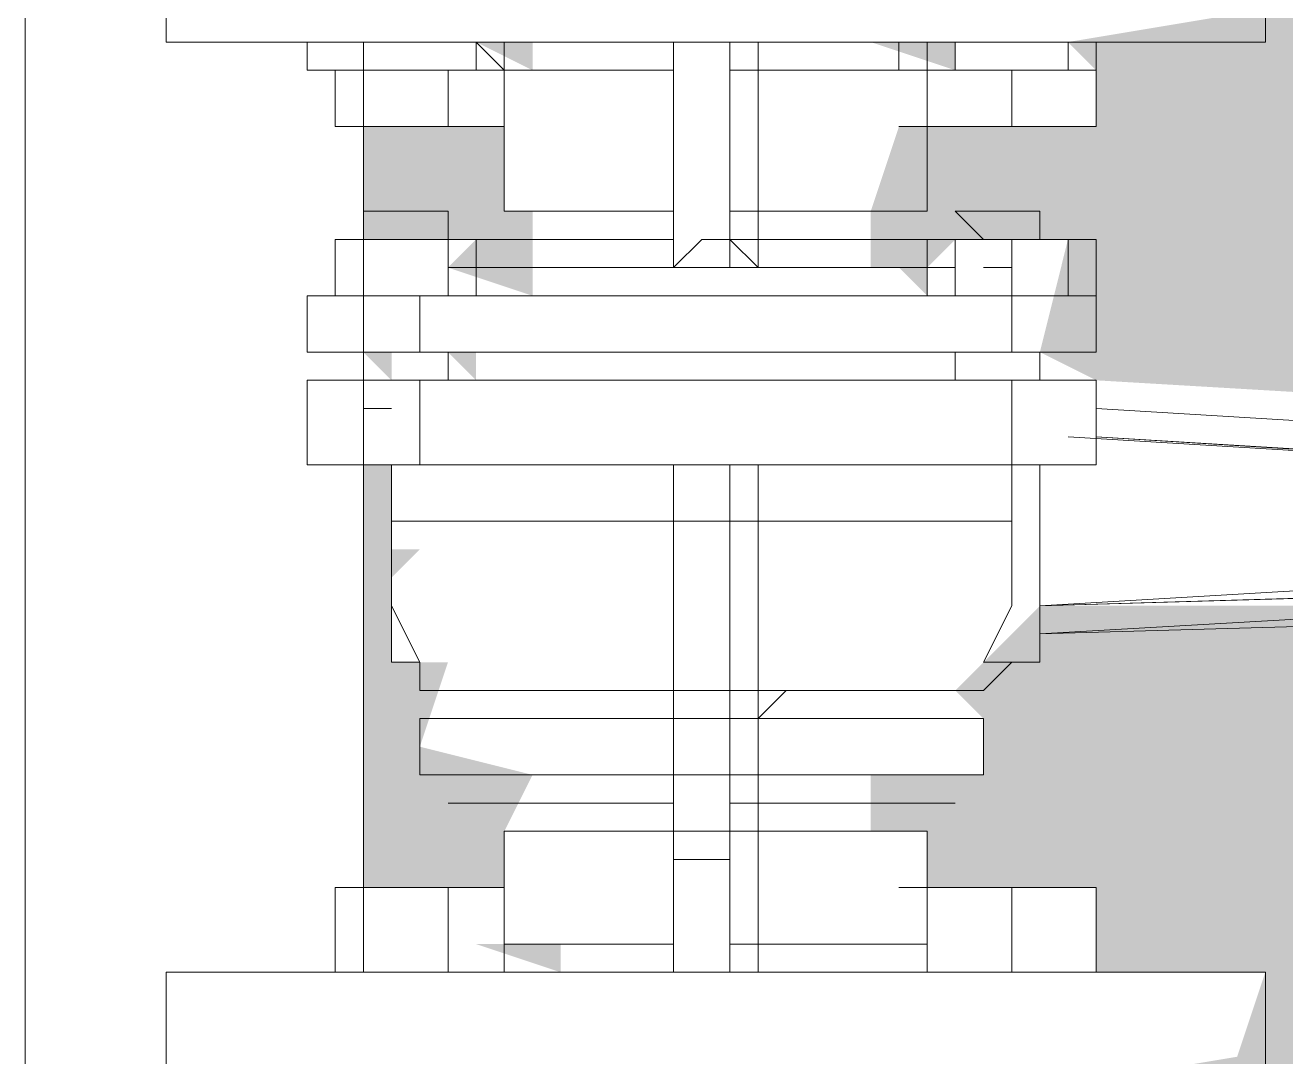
# Model space of a CAD drawing. Extents: x -187 to 52, y -9 to 65.
# Drawn here: x -137.8996 to -137.7105, y 51.6061 to 51.7609 of the extents above; entities that cross this region are included whole.
import ezdxf

# ---------------------------------------------------------------- set-up
doc = ezdxf.new("R2010")
doc.units = 0
doc.header["$MEASUREMENT"] = 0
doc.layers.add('PDF4_Geometría', color=7, linetype='Continuous')
doc.layers.add('PDF4_Rellenos sólidos', color=7, linetype='Continuous', true_color=0xffffff)

msp = doc.modelspace()

# ---------------------------------------------------------------- hatches: boundary and pattern name
at = {"layer": 'PDF4_Rellenos sólidos', "transparency": 33554559}
h = msp.add_hatch(color=256, dxfattribs=at)
h.paths.add_polyline_path([(-137.80237, 51.80909), (-137.79814, 51.80486), (-137.79814, 51.80909)])
h.paths.add_polyline_path([(-137.82352, 51.80486), (-137.81929, 51.80063), (-137.81929, 51.80486)])
h.paths.add_polyline_path([(-137.83198, 51.75834), (-137.82352, 51.75411), (-137.82352, 51.75834)])
h.paths.add_polyline_path([(-137.84889, 52.89596), (-136.41101, 52.89596), (-136.41101, 53.5853), (-137.84889, 53.5853)])
h.paths.add_polyline_path([(-137.83621, 51.71182), (-137.83198, 51.70759), (-137.83198, 51.71182)])
h.paths.add_polyline_path([(-137.14264, 52.10936), (-137.84889, 52.10936), (-137.84889, 52.03323), (-137.84043, 52.04169), (-137.82352, 52.05015), (-137.77277, 52.05015), (-137.74739, 52.03746), (-137.73048, 52.02055), (-137.73048, 52.01209), (-137.72625, 52.01209), (-137.72625, 51.9994), (-137.72202, 51.9994), (-137.72202, 51.98248), (-137.71779, 51.98671), (-137.70933, 51.98671), (-137.70933, 51.97825), (-137.7051, 51.97825), (-137.70933, 51.96134), (-137.71779, 51.95288), (-137.71779, 51.96134), (-137.76008, 51.96134), (-137.74739, 51.95711), (-137.74739, 51.83024), (-137.84889, 51.83024), (-137.74317, 51.82601), (-137.74317, 51.81332), (-137.73894, 51.81332), (-137.73894, 51.80063), (-137.71356, 51.80063), (-137.71356, 51.78372), (-137.74317, 51.78372), (-137.74317, 51.77526), (-137.71356, 51.77526), (-137.71779, 51.76257), (-137.74317, 51.75834), (-137.73894, 51.75411), (-137.73894, 51.74565), (-137.76854, 51.74565), (-137.77277, 51.73297), (-137.77277, 51.72451), (-137.76854, 51.72451), (-137.76431, 51.72028), (-137.76431, 51.72451), (-137.76008, 51.72874), (-137.74317, 51.72874), (-137.74739, 51.71182), (-137.73894, 51.70759), (-137.66704, 51.70336), (-137.59938, 51.69913), (-137.60361, 51.69491), (-137.59515, 51.69068), (-137.59938, 51.68222), (-137.59938, 51.67376), (-137.74739, 51.67376), (-137.76008, 51.66107), (-137.75585, 51.65684), (-137.75585, 51.64839), (-137.77277, 51.64839), (-137.77277, 51.63993), (-137.76431, 51.63993), (-137.76431, 51.63147), (-137.73894, 51.63147), (-137.73894, 51.61878), (-137.71356, 51.61878), (-137.71779, 51.6061), (-137.74317, 51.60187), (-137.74317, 51.59341), (-137.71356, 51.59341), (-137.71779, 51.58072), (-137.74317, 51.57649), (-137.73894, 51.57226), (-137.74317, 51.55958), (-137.74739, 51.55535), (-137.76008, 51.55112), (-137.76008, 51.55958), (-137.76854, 51.55958), (-137.76854, 51.46231), (-137.21876, 51.46654), (-137.2103, 51.47076), (-137.19339, 51.48768), (-137.18916, 51.49614), (-137.17224, 51.5046), (-137.16801, 51.50883), (-137.15955, 51.51306), (-137.15109, 51.51306), (-137.15109, 51.5342), (-137.15532, 51.5342), (-137.15532, 51.55535), (-137.15955, 51.55535), (-137.15955, 51.57226), (-137.16378, 51.57226), (-137.16378, 51.59341), (-137.16801, 51.59341), (-137.16801, 51.61032), (-137.17224, 51.61032), (-137.17224, 51.63993), (-137.17647, 51.63993), (-137.17647, 51.65684), (-137.17224, 51.7372), (-137.14264, 51.7372), (-137.14264, 51.91905), (-137.19761, 51.92328), (-137.19339, 51.94865), (-137.14264, 51.94865)])
h.paths.add_polyline_path([(-137.83198, 51.62301), (-137.81929, 51.61878), (-137.81929, 51.62301)])
h.paths.add_polyline_path([(-137.84889, 51.46231), (-137.82775, 51.46231), (-137.82775, 51.55958), (-137.83198, 51.55958), (-137.83621, 51.55535), (-137.84889, 51.55112)])
h.paths.add_polyline_path([(-137.76431, 51.57649), (-137.76008, 51.57226), (-137.76008, 51.57649)])
h.paths.add_polyline_path([(-137.84466, 51.69491), (-137.84889, 51.69491), (-137.84889, 51.63147), (-137.82775, 51.63147), (-137.82775, 51.63993), (-137.82352, 51.64839), (-137.84043, 51.65262), (-137.83621, 51.6653), (-137.84466, 51.6653), (-137.84466, 51.67799), (-137.84043, 51.68222), (-137.84466, 51.68222)])
h.paths.add_polyline_path([(-136.75356, 51.48345), (-136.75356, 51.46231), (-136.72819, 51.46654), (-136.71127, 51.46654), (-136.71127, 51.47922), (-136.72819, 51.48345)])
h.paths.add_polyline_path([(-137.38369, 50.8364), (-137.38369, 51.16627), (-137.19761, 51.16627), (-137.19761, 51.17473), (-137.20607, 51.18319), (-137.21453, 51.18742), (-137.84889, 51.18742), (-137.84889, 50.8364)])
h.paths.add_polyline_path([(-136.69012, 51.1705), (-136.6859, 51.16627), (-136.6859, 51.1705)])
h.paths.add_polyline_path([(-136.5125, 51.16627), (-136.5125, 50.8364), (-136.41101, 50.8364), (-136.41101, 51.19165), (-136.6436, 51.19165), (-136.6436, 51.18319), (-136.66052, 51.18319), (-136.66052, 51.17473), (-136.6436, 51.17473), (-136.6436, 51.16627)])
h.paths.add_polyline_path([(-136.77048, 51.19165), (-136.77048, 51.18319), (-136.77894, 51.18319), (-136.77894, 51.17473), (-136.77048, 51.17473), (-136.77048, 51.16627), (-136.72819, 51.16627), (-136.72819, 51.17473), (-136.71127, 51.17473), (-136.71127, 51.18319), (-136.72819, 51.18319), (-136.72819, 51.19165)])
h.paths.add_polyline_path([(-137.82775, 51.74565), (-137.84889, 51.74565), (-137.84889, 51.72874), (-137.83198, 51.72874), (-137.83621, 51.72451), (-137.82352, 51.72028), (-137.82352, 51.73297), (-137.82775, 51.73297)])
h.paths.add_polyline_path([(-137.83198, 51.57649), (-137.82775, 51.57226), (-137.82775, 51.57649)])
h.paths.add_polyline_path([(-136.6436, 51.46654), (-136.41101, 51.46231), (-136.41101, 52.10936), (-136.76202, 52.10936), (-136.76202, 51.94865), (-136.69858, 51.94865), (-136.69858, 51.91905), (-136.76202, 51.91905), (-136.76202, 51.7372), (-136.72396, 51.7372), (-136.72819, 51.59341), (-136.73664, 51.55112), (-136.73664, 51.5342), (-136.7155, 51.5342), (-136.7155, 51.54266), (-136.67321, 51.54266), (-136.67321, 51.5342), (-136.66052, 51.5342), (-136.66052, 51.51306), (-136.6436, 51.51306), (-136.6436, 51.5046), (-136.62669, 51.5046), (-136.62669, 51.48345), (-136.6436, 51.48345), (-136.66052, 51.47922), (-136.66052, 51.46654)])
h.paths.add_polyline_path([(-137.77277, 51.75834), (-137.76008, 51.75411), (-137.76008, 51.75834)])
h.paths.add_polyline_path([(-136.76202, 52.1601), (-136.41101, 52.1601), (-136.41101, 52.84522), (-137.84889, 52.84522), (-137.84889, 52.1601), (-137.14264, 52.1601), (-137.14264, 52.24892), (-137.16801, 52.25314), (-137.16378, 52.37156), (-137.15955, 52.38847), (-137.15532, 52.40116), (-137.13418, 52.42231), (-137.12572, 52.42654), (-137.12149, 52.43077), (-136.78316, 52.43077), (-136.77471, 52.42654), (-136.76202, 52.41385), (-136.75356, 52.40962), (-136.74933, 52.40539), (-136.74933, 52.39693), (-136.7451, 52.39693), (-136.74087, 52.3927), (-136.74087, 52.38425), (-136.73664, 52.38425), (-136.73664, 52.36733), (-136.73242, 52.36733), (-136.73242, 52.24892), (-136.76202, 52.24892)])
h.paths.add_polyline_path([(-137.777, 51.80486), (-137.77277, 51.80063), (-137.77277, 51.80486)])
h.paths.add_polyline_path([(-137.84889, 51.71182), (-137.84466, 51.70759), (-137.84466, 51.71182)])

# ---------------------------------------------------------------- linework, layer by layer
at = {"layer": 'PDF4_Geometría', "lineweight": 9}
for points in [[(-134.75321, 53.63182), (-137.89964, 53.63182), (-137.89964, 51.46231), (-137.89964, 53.63182)], [(-137.71356, 51.75834), (-137.71356, 51.77526), (-137.72202, 51.77526), (-137.73894, 51.77526), (-137.76431, 51.77526), (-137.79814, 51.77526), (-137.82775, 51.77526), (-137.85735, 51.77526), (-137.87427, 51.77526), (-137.8785, 51.77526), (-137.8785, 51.75834), (-137.87427, 51.75834), (-137.85735, 51.75834), (-137.82775, 51.75834), (-137.79814, 51.75834), (-137.76431, 51.75834), (-137.73894, 51.75834), (-137.72202, 51.75834)], [(-137.85735, 51.75411), (-137.85735, 51.75834)], [(-137.84889, 51.75834), (-137.85312, 51.75834), (-137.85735, 51.75834), (-137.85312, 51.75834)], [(-137.85735, 51.75834), (-137.85312, 51.75834), (-137.84889, 51.75834), (-137.84466, 51.75834), (-137.8362, 51.75834), (-137.83198, 51.75834), (-137.82775, 51.75834), (-137.83198, 51.75834), (-137.84043, 51.75834), (-137.85312, 51.75834)], [(-137.84889, 51.75411), (-137.84889, 51.75834)], [(-137.84889, 51.75411), (-137.84889, 51.75834)], [(-137.83198, 51.75834), (-137.83198, 51.75411)], [(-137.82775, 51.75834), (-137.82775, 51.75411)], [(-137.76854, 51.75411), (-137.76854, 51.75834)], [(-137.76008, 51.75834), (-137.76431, 51.75834), (-137.76854, 51.75834), (-137.76431, 51.75834), (-137.75162, 51.75834), (-137.74739, 51.75834), (-137.74316, 51.75834), (-137.73894, 51.75834), (-137.74316, 51.75834), (-137.75162, 51.75834)], [(-137.76008, 51.75834), (-137.76431, 51.75834), (-137.76854, 51.75834), (-137.76431, 51.75834)], [(-137.76008, 51.75411), (-137.76008, 51.75834)], [(-137.84889, 51.72874), (-137.84889, 51.74565)], [(-137.84889, 51.73297), (-137.84466, 51.73297), (-137.84043, 51.73297), (-137.8362, 51.73297), (-137.84043, 51.73297), (-137.84466, 51.73297), (-137.84889, 51.73297), (-137.84466, 51.73297), (-137.84043, 51.73297), (-137.8362, 51.73297), (-137.84043, 51.73297), (-137.84466, 51.73297)], [(-137.84889, 51.73297), (-137.84466, 51.73297), (-137.84043, 51.73297), (-137.8362, 51.73297), (-137.84043, 51.73297), (-137.84466, 51.73297)], [(-137.84043, 51.73297), (-137.84466, 51.73297), (-137.84889, 51.73297), (-137.84466, 51.73297), (-137.84043, 51.73297), (-137.84466, 51.73297), (-137.84889, 51.73297), (-137.84466, 51.73297), (-137.84043, 51.73297), (-137.84466, 51.73297), (-137.84889, 51.73297), (-137.84466, 51.73297), (-137.84043, 51.73297), (-137.84466, 51.73297), (-137.84889, 51.73297), (-137.84466, 51.73297)], [(-137.84043, 51.73297), (-137.8362, 51.73297), (-137.84043, 51.73297), (-137.8362, 51.73297), (-137.84043, 51.73297), (-137.8362, 51.73297), (-137.84043, 51.73297), (-137.8362, 51.73297)], [(-137.75162, 51.73297), (-137.75585, 51.73297), (-137.76008, 51.73297), (-137.75585, 51.73297), (-137.75162, 51.73297), (-137.75585, 51.73297), (-137.75162, 51.73297), (-137.75585, 51.73297), (-137.76008, 51.73297), (-137.75585, 51.73297), (-137.75162, 51.73297), (-137.75585, 51.73297)], [(-137.74739, 51.73297), (-137.75162, 51.73297), (-137.75585, 51.73297), (-137.76008, 51.73297), (-137.75585, 51.73297), (-137.75162, 51.73297), (-137.74739, 51.73297), (-137.75162, 51.73297), (-137.75585, 51.73297), (-137.75162, 51.73297)], [(-137.75162, 51.73297), (-137.74739, 51.73297), (-137.75162, 51.73297), (-137.74739, 51.73297), (-137.75162, 51.73297), (-137.74739, 51.73297), (-137.75162, 51.73297), (-137.74739, 51.73297)], [(-137.74739, 51.73297), (-137.74739, 51.72874)], [(-137.85312, 51.72874), (-137.85312, 51.72028), (-137.85312, 51.72874), (-137.85312, 51.72028)], [(-137.85312, 51.72874), (-137.84889, 51.72874), (-137.84466, 51.72874), (-137.84043, 51.72874), (-137.84466, 51.72874), (-137.84889, 51.72874)], [(-137.84889, 51.72874), (-137.85312, 51.72874), (-137.84889, 51.72874), (-137.84466, 51.72874), (-137.84043, 51.72874), (-137.84466, 51.72874)], [(-137.84889, 51.72874), (-137.84466, 51.72874), (-137.84889, 51.72874), (-137.84466, 51.72874), (-137.84043, 51.72874), (-137.8362, 51.72874), (-137.84043, 51.72874), (-137.84466, 51.72874)], [(-137.84889, 51.72874), (-137.84466, 51.72874), (-137.84043, 51.72874), (-137.8362, 51.72874), (-137.84043, 51.72874), (-137.84466, 51.72874)], [(-137.84043, 51.72874), (-137.84466, 51.72874), (-137.84889, 51.72874), (-137.84466, 51.72874), (-137.84043, 51.72874), (-137.84466, 51.72874), (-137.84889, 51.72874), (-137.84466, 51.72874)], [(-137.84043, 51.72874), (-137.8362, 51.72874), (-137.83198, 51.72874), (-137.8362, 51.72874)], [(-137.83198, 51.72874), (-137.8362, 51.72874), (-137.84043, 51.72874), (-137.8362, 51.72874)], [(-137.84043, 51.72874), (-137.8362, 51.72874), (-137.84043, 51.72874), (-137.8362, 51.72874)], [(-137.76008, 51.72874), (-137.76431, 51.72874), (-137.76008, 51.72874), (-137.76431, 51.72874)], [(-137.76431, 51.72028), (-137.76431, 51.72874), (-137.76008, 51.72874), (-137.76008, 51.72028), (-137.75585, 51.72028), (-137.76008, 51.72028), (-137.75585, 51.72028), (-137.76008, 51.72028)], [(-137.76008, 51.72874), (-137.76008, 51.72028), (-137.76431, 51.72028), (-137.76431, 51.72874)], [(-137.75162, 51.72874), (-137.75585, 51.72874), (-137.76008, 51.72874), (-137.75585, 51.72874), (-137.75162, 51.72874), (-137.75585, 51.72874)], [(-137.75162, 51.72874), (-137.75585, 51.72874), (-137.75162, 51.72874), (-137.75585, 51.72874)], [(-137.75585, 51.72874), (-137.75162, 51.72874), (-137.74739, 51.72874), (-137.75162, 51.72874)], [(-137.74739, 51.72874), (-137.75162, 51.72874), (-137.75585, 51.72874), (-137.75162, 51.72874)], [(-137.75162, 51.72874), (-137.74739, 51.72874), (-137.75162, 51.72874), (-137.74739, 51.72874)], [(-137.74316, 51.72874), (-137.74316, 51.72028), (-137.74316, 51.72874), (-137.74316, 51.72028)], [(-137.8362, 51.72451), (-137.83198, 51.72451), (-137.81929, 51.72451), (-137.79814, 51.72451), (-137.777, 51.72451), (-137.76008, 51.72451), (-137.777, 51.72451), (-137.79814, 51.72451), (-137.81929, 51.72451), (-137.83198, 51.72451)], [(-137.8362, 51.72451), (-137.83198, 51.72451), (-137.82352, 51.72451), (-137.83198, 51.72451)], [(-137.77277, 51.72451), (-137.76008, 51.72451)], [(-137.85735, 51.71182), (-137.85735, 51.72028)], [(-137.84043, 51.72028), (-137.85312, 51.72028), (-137.84889, 51.72028), (-137.84466, 51.72028), (-137.84889, 51.72028), (-137.84466, 51.72028), (-137.84889, 51.72028), (-137.85312, 51.72028), (-137.85735, 51.72028), (-137.85312, 51.72028), (-137.84466, 51.72028), (-137.84889, 51.72028), (-137.84466, 51.72028), (-137.84043, 51.72028), (-137.8362, 51.72028), (-137.83198, 51.72028), (-137.8362, 51.72028), (-137.84043, 51.72028), (-137.8362, 51.72028), (-137.82775, 51.72028), (-137.84043, 51.72028), (-137.85312, 51.72028), (-137.84889, 51.72028), (-137.84466, 51.72028), (-137.84889, 51.72028), (-137.84466, 51.72028), (-137.84889, 51.72028), (-137.85312, 51.72028), (-137.84043, 51.72028), (-137.75162, 51.72028), (-137.74316, 51.72028), (-137.73894, 51.72028), (-137.74739, 51.72028), (-137.75162, 51.72028)], [(-137.85312, 51.72028), (-137.84889, 51.72028), (-137.85312, 51.72028), (-137.84889, 51.72028)], [(-137.85312, 51.72028), (-137.84889, 51.72028), (-137.84466, 51.72028), (-137.84043, 51.72028), (-137.84466, 51.72028), (-137.84889, 51.72028)], [(-137.84889, 51.72028), (-137.85312, 51.72028), (-137.84889, 51.72028), (-137.84466, 51.72028), (-137.84043, 51.72028), (-137.84466, 51.72028)], [(-137.84043, 51.72028), (-137.8362, 51.72028), (-137.84043, 51.72028), (-137.84466, 51.72028), (-137.84889, 51.72028), (-137.84466, 51.72028), (-137.84889, 51.72028), (-137.84466, 51.72028), (-137.84043, 51.72028), (-137.8362, 51.72028)], [(-137.8362, 51.72028), (-137.84043, 51.72028), (-137.8362, 51.72028), (-137.83198, 51.72028)], [(-137.82352, 51.72028), (-137.81929, 51.72028), (-137.8066, 51.72028), (-137.78968, 51.72028), (-137.777, 51.72028), (-137.77277, 51.72028), (-137.777, 51.72028), (-137.78968, 51.72028), (-137.8066, 51.72028), (-137.81929, 51.72028)], [(-137.76008, 51.72028), (-137.75585, 51.72028), (-137.75162, 51.72028), (-137.75585, 51.72028), (-137.75162, 51.72028), (-137.75585, 51.72028)], [(-137.75585, 51.72028), (-137.75162, 51.72028)], [(-137.75162, 51.72028), (-137.75585, 51.72028), (-137.75162, 51.72028), (-137.75585, 51.72028), (-137.75162, 51.72028), (-137.75585, 51.72028), (-137.75162, 51.72028), (-137.75585, 51.72028)], [(-137.75162, 51.72028), (-137.75585, 51.72028), (-137.75162, 51.72028), (-137.74739, 51.72028)], [(-137.75162, 51.72028), (-137.74739, 51.72028), (-137.75162, 51.72028), (-137.75585, 51.72028)], [(-137.74316, 51.72028), (-137.74739, 51.72028), (-137.74316, 51.72028), (-137.74739, 51.72028)], [(-137.73894, 51.72028), (-137.73894, 51.71182)], [(-137.84889, 51.71182), (-137.85312, 51.71182), (-137.85735, 51.71182), (-137.85312, 51.71182)], [(-137.84889, 51.70759), (-137.84889, 51.71182)], [(-137.8362, 51.71182), (-137.83198, 51.71182)], [(-137.74739, 51.71182), (-137.74739, 51.70759)], [(-137.74316, 51.71182), (-137.73894, 51.71182), (-137.74316, 51.71182), (-137.74739, 51.71182)], [(-137.85735, 51.69491), (-137.85735, 51.70759)], [(-137.84889, 51.70759), (-137.85735, 51.70759), (-137.85312, 51.70759), (-137.84043, 51.70759), (-137.85312, 51.70759)], [(-137.84466, 51.70759), (-137.84889, 51.70759), (-137.84466, 51.70759), (-137.84043, 51.70759)], [(-137.84466, 51.70759), (-137.84889, 51.70759), (-137.84466, 51.70759), (-137.84889, 51.70759), (-137.84466, 51.70759), (-137.84889, 51.70759)], [(-137.84889, 51.70759), (-137.84466, 51.70759)], [(-137.84466, 51.70759), (-137.84043, 51.70759)], [(-137.76431, 51.70759), (-137.75585, 51.70759), (-137.76008, 51.70759)], [(-137.75162, 51.70759), (-137.74316, 51.70759), (-137.73894, 51.70759), (-137.74316, 51.70759), (-137.73894, 51.70759), (-137.74316, 51.70759)], [(-137.73894, 51.70759), (-137.73894, 51.69491)], [(-137.84466, 51.70336), (-137.84889, 51.70336)], [(-137.73894, 51.70336), (-137.59938, 51.69491), (-137.59515, 51.69491), (-137.59515, 51.67799), (-137.59938, 51.67799), (-137.59938, 51.67376), (-137.74739, 51.66953), (-137.59938, 51.67799), (-137.59515, 51.67799), (-137.59515, 51.69491), (-137.59938, 51.69491)], [(-137.59938, 51.68222), (-137.59938, 51.69068), (-137.6036, 51.69068), (-137.74316, 51.69913), (-137.6036, 51.69068), (-137.73894, 51.69913), (-137.59938, 51.69068), (-137.59938, 51.68222), (-137.59938, 51.67799), (-137.74739, 51.67376), (-137.6036, 51.68222)], [(-137.84043, 51.69491), (-137.85312, 51.69491), (-137.85735, 51.69491), (-137.84889, 51.69491), (-137.85312, 51.69491)], [(-137.84889, 51.63147), (-137.84889, 51.69491)], [(-137.84043, 51.69491), (-137.84466, 51.69491), (-137.84889, 51.69491), (-137.84466, 51.69491), (-137.84043, 51.69491), (-137.84466, 51.69491), (-137.84889, 51.69491), (-137.84466, 51.69491), (-137.84043, 51.69491), (-137.84466, 51.69491), (-137.84889, 51.69491), (-137.84466, 51.69491), (-137.84043, 51.69491), (-137.84466, 51.69491), (-137.84889, 51.69491), (-137.84466, 51.69491), (-137.84043, 51.69491), (-137.84466, 51.69491), (-137.84889, 51.69491), (-137.84466, 51.69491)], [(-137.84466, 51.69491), (-137.84889, 51.69491), (-137.84466, 51.69491), (-137.84889, 51.69491), (-137.84466, 51.69491), (-137.84889, 51.69491)], [(-137.84043, 51.69491), (-137.84466, 51.69491), (-137.8362, 51.69491), (-137.81929, 51.69491), (-137.80237, 51.69491), (-137.82352, 51.69491), (-137.84043, 51.69491), (-137.84889, 51.69491)], [(-137.84466, 51.69491), (-137.84466, 51.68645), (-137.84466, 51.69491), (-137.84466, 51.68645)], [(-137.84466, 51.6653), (-137.84466, 51.69491), (-137.84466, 51.6653), (-137.84466, 51.69491)], [(-137.81083, 51.69491), (-137.8066, 51.69491)], [(-137.80237, 51.62301), (-137.80237, 51.63993), (-137.80237, 51.6357), (-137.79391, 51.6357), (-137.79391, 51.61878), (-137.80237, 51.61878), (-137.80237, 51.6357), (-137.80237, 51.61878), (-137.80237, 51.62301), (-137.80237, 51.61878), (-137.80237, 51.6357), (-137.80237, 51.63993), (-137.80237, 51.64416), (-137.80237, 51.64839), (-137.80237, 51.65684), (-137.80237, 51.66107), (-137.80237, 51.67376), (-137.80237, 51.68645), (-137.80237, 51.69491), (-137.80237, 51.68645), (-137.80237, 51.67376), (-137.80237, 51.66107), (-137.80237, 51.65684), (-137.80237, 51.64839), (-137.80237, 51.64416), (-137.80237, 51.63993)], [(-137.80237, 51.68645), (-137.80237, 51.69491), (-137.80237, 51.68645), (-137.80237, 51.66107), (-137.80237, 51.67376)], [(-137.80237, 51.67376), (-137.80237, 51.68645), (-137.80237, 51.69491)], [(-137.79391, 51.67376), (-137.79391, 51.68645), (-137.79391, 51.69491)], [(-137.75162, 51.69491), (-137.75585, 51.69491), (-137.75162, 51.69491), (-137.75585, 51.69491), (-137.75162, 51.69491), (-137.75585, 51.69491)], [(-137.75585, 51.69491), (-137.75162, 51.69491), (-137.74739, 51.69491), (-137.75162, 51.69491), (-137.74316, 51.69491), (-137.73894, 51.69491), (-137.74316, 51.69491), (-137.73894, 51.69491), (-137.74316, 51.69491), (-137.75162, 51.69491)], [(-137.74739, 51.6653), (-137.74739, 51.69491), (-137.74739, 51.6653), (-137.74739, 51.69491), (-137.74739, 51.6653), (-137.75585, 51.6653), (-137.74739, 51.6653), (-137.75585, 51.6653)], [(-137.75162, 51.69491), (-137.74739, 51.69491), (-137.75162, 51.69491), (-137.74739, 51.69491), (-137.75162, 51.69491), (-137.74739, 51.69491)], [(-137.75162, 51.69491), (-137.75162, 51.68645), (-137.75162, 51.69491), (-137.75162, 51.68645)], [(-137.74739, 51.69491), (-137.75162, 51.69491), (-137.74739, 51.69491), (-137.75162, 51.69491)], [(-137.74316, 51.69491), (-137.73894, 51.69491), (-137.74316, 51.69491), (-137.75162, 51.69491), (-137.74316, 51.69491), (-137.73894, 51.69491)], [(-137.74739, 51.69491), (-137.75162, 51.69491)], [(-137.84466, 51.69068), (-137.84466, 51.68645), (-137.84466, 51.69068), (-137.84466, 51.68645)], [(-137.74739, 51.66953), (-137.74739, 51.69068)], [(-137.84466, 51.68645), (-137.84466, 51.67376), (-137.84043, 51.6653), (-137.84466, 51.67376), (-137.84466, 51.68645), (-137.84466, 51.67376), (-137.84043, 51.6653), (-137.84466, 51.67376)], [(-137.75162, 51.68645), (-137.75162, 51.67376), (-137.75585, 51.6653), (-137.75162, 51.67376), (-137.75162, 51.68645), (-137.75162, 51.67376), (-137.75585, 51.6653), (-137.75162, 51.67376)], [(-137.74739, 51.67376), (-137.74739, 51.68645)], [(-137.74739, 51.67799), (-137.74739, 51.68645)], [(-137.84466, 51.68222), (-137.84466, 51.67799)], [(-137.84466, 51.67376), (-137.84466, 51.67799)], [(-137.84466, 51.67376), (-137.84466, 51.67799), (-137.84466, 51.67376), (-137.84466, 51.67799)], [(-137.84466, 51.67376), (-137.84466, 51.67799)], [(-137.84466, 51.67799), (-137.84466, 51.67376), (-137.84466, 51.67799), (-137.84466, 51.67376)], [(-137.74739, 51.67799), (-137.74739, 51.67376), (-137.74739, 51.66953), (-137.74739, 51.67376)], [(-137.74739, 51.67376), (-137.74739, 51.66953), (-137.74739, 51.67376), (-137.74739, 51.66953)], [(-137.84466, 51.66953), (-137.84466, 51.6653)], [(-137.84466, 51.66953), (-137.84466, 51.6653), (-137.84466, 51.66953), (-137.84466, 51.6653)], [(-137.84466, 51.6653), (-137.84043, 51.6653), (-137.84466, 51.6653), (-137.84043, 51.6653)], [(-137.75585, 51.6653), (-137.75162, 51.6653), (-137.75585, 51.6653), (-137.75162, 51.6653)], [(-137.79391, 51.6357), (-137.79391, 51.61878)], [(-137.84889, 51.61878), (-137.85312, 51.61878), (-137.85735, 51.61878), (-137.85312, 51.61878)], [(-137.83198, 51.61878), (-137.82775, 51.61878), (-137.83198, 51.61878), (-137.82775, 51.61878)], [(-137.76008, 51.61878), (-137.76431, 51.61878), (-137.76854, 51.61878), (-137.76431, 51.61878)]]:
    msp.add_lwpolyline(points, close=True, dxfattribs=at)
for points in [[(-137.8785, 51.75834), (-137.87427, 51.75834), (-137.85735, 51.75834), (-137.84889, 51.75834)], [(-137.85312, 51.74565), (-137.85312, 51.75411), (-137.84889, 51.75411), (-137.8362, 51.75411), (-137.82775, 51.75411), (-137.83198, 51.75834), (-137.82775, 51.75834), (-137.81929, 51.75834), (-137.82775, 51.75834), (-137.81929, 51.75834), (-137.80237, 51.75834), (-137.79391, 51.75834), (-137.79391, 51.72874), (-137.78968, 51.72451)], [(-137.83198, 51.75834), (-137.8362, 51.75834), (-137.84466, 51.75834), (-137.84889, 51.75834)], [(-137.82352, 51.75411), (-137.82775, 51.75411), (-137.81929, 51.75411), (-137.80237, 51.75411), (-137.80237, 51.75834), (-137.80237, 51.72874), (-137.80237, 51.73297), (-137.80237, 51.75411), (-137.80237, 51.75834), (-137.80237, 51.72874), (-137.82352, 51.72874), (-137.83198, 51.72874), (-137.8362, 51.72874), (-137.8362, 51.73297), (-137.8362, 51.72874), (-137.8362, 51.72451), (-137.8362, 51.72028), (-137.83198, 51.72028), (-137.83198, 51.72874), (-137.83198, 51.72451), (-137.83198, 51.72028), (-137.82775, 51.72028), (-137.81506, 51.72028), (-137.79814, 51.72028), (-137.78123, 51.72028), (-137.76854, 51.72028), (-137.76431, 51.72028), (-137.76854, 51.72028), (-137.78123, 51.72028), (-137.79814, 51.72028), (-137.81506, 51.72028), (-137.82775, 51.72028), (-137.83198, 51.72028), (-137.83198, 51.72451), (-137.83198, 51.72874), (-137.83198, 51.72451), (-137.83198, 51.72874)], [(-137.83198, 51.75834), (-137.82775, 51.75834), (-137.83198, 51.75834)], [(-137.80237, 51.75834), (-137.80237, 51.72874), (-137.80237, 51.72451), (-137.80237, 51.72874)], [(-137.79391, 51.72451), (-137.79391, 51.72874), (-137.79391, 51.75834), (-137.79391, 51.72874), (-137.79391, 51.73297), (-137.79391, 51.75411), (-137.79391, 51.75834)], [(-137.78968, 51.75834), (-137.777, 51.75834), (-137.76431, 51.75834), (-137.77277, 51.75834)], [(-137.78968, 51.75834), (-137.78968, 51.75411), (-137.777, 51.75411), (-137.76854, 51.75411), (-137.76431, 51.75411), (-137.76854, 51.75411), (-137.77277, 51.75411)], [(-137.77277, 51.75834), (-137.76431, 51.75834), (-137.76008, 51.75834)], [(-137.76431, 51.75834), (-137.76431, 51.75411), (-137.76431, 51.73297)], [(-137.76008, 51.75834), (-137.75162, 51.75834)], [(-137.74316, 51.75834), (-137.75162, 51.75834)], [(-137.73894, 51.75834), (-137.74316, 51.75834), (-137.74739, 51.75834)], [(-137.74316, 51.75411), (-137.74316, 51.75834)], [(-137.74316, 51.75411), (-137.74316, 51.75834)], [(-137.74316, 51.75834), (-137.73894, 51.75834)], [(-137.74316, 51.75834), (-137.73894, 51.75834), (-137.72202, 51.75834), (-137.71356, 51.75834)], [(-137.73894, 51.75411), (-137.73894, 51.75834)], [(-137.73894, 51.75411), (-137.73894, 51.75834)], [(-137.85312, 51.75411), (-137.85735, 51.75411), (-137.85312, 51.75411)], [(-137.85312, 51.75411), (-137.85735, 51.75411), (-137.85312, 51.75411), (-137.84043, 51.75411), (-137.83198, 51.75411), (-137.82775, 51.75411)], [(-137.8362, 51.74565), (-137.84889, 51.74565), (-137.84889, 51.75411), (-137.84466, 51.75411), (-137.8362, 51.75411), (-137.83198, 51.75411), (-137.82775, 51.75411), (-137.82775, 51.74565), (-137.8362, 51.74565), (-137.8362, 51.75411), (-137.84466, 51.75411)], [(-137.83198, 51.75411), (-137.82775, 51.75411), (-137.83198, 51.75411)], [(-137.82352, 51.73297), (-137.82775, 51.73297), (-137.81929, 51.73297), (-137.80237, 51.73297), (-137.80237, 51.75411)], [(-137.79391, 51.75411), (-137.78968, 51.75411), (-137.78968, 51.73297), (-137.777, 51.73297), (-137.76854, 51.73297), (-137.76431, 51.73297), (-137.76854, 51.73297), (-137.77277, 51.73297)], [(-137.74739, 51.75411), (-137.74316, 51.75411), (-137.73894, 51.75411), (-137.74316, 51.75411), (-137.73894, 51.75411), (-137.74316, 51.75411), (-137.75162, 51.75411), (-137.76431, 51.75411), (-137.76854, 51.75411), (-137.76431, 51.75411), (-137.75162, 51.75411), (-137.73894, 51.75411), (-137.73894, 51.74565), (-137.75162, 51.74565), (-137.75162, 51.75411)], [(-137.76008, 51.75411), (-137.76431, 51.75411), (-137.76854, 51.75411), (-137.76431, 51.75411), (-137.76431, 51.74565), (-137.75162, 51.74565)], [(-137.73894, 51.75411), (-137.73894, 51.74565), (-137.74739, 51.74565), (-137.76008, 51.74565), (-137.76854, 51.74565)], [(-137.84889, 51.74565), (-137.85312, 51.74565), (-137.84043, 51.74565), (-137.82775, 51.74565), (-137.82775, 51.73297)], [(-137.85312, 51.69491), (-137.85735, 51.69491), (-137.84889, 51.69491), (-137.84466, 51.69491), (-137.84889, 51.69491), (-137.84466, 51.69491), (-137.84889, 51.69491), (-137.84466, 51.69491), (-137.84043, 51.69491), (-137.85312, 51.69491), (-137.84889, 51.69491), (-137.84889, 51.69913), (-137.84889, 51.70336), (-137.84889, 51.70759), (-137.84889, 51.72028), (-137.84889, 51.72451), (-137.84889, 51.72874), (-137.84889, 51.73297), (-137.84889, 51.72874), (-137.84466, 51.72874), (-137.84043, 51.72874), (-137.8362, 51.72874), (-137.84043, 51.72874), (-137.8362, 51.72874), (-137.82775, 51.72874), (-137.82352, 51.72874), (-137.83198, 51.72874), (-137.81929, 51.72874), (-137.80237, 51.72874), (-137.80237, 51.73297)], [(-137.8362, 51.73297), (-137.84043, 51.73297), (-137.84466, 51.73297), (-137.84889, 51.73297)], [(-137.8362, 51.73297), (-137.84043, 51.73297), (-137.84466, 51.73297), (-137.84889, 51.73297)], [(-137.79391, 51.73297), (-137.78968, 51.73297), (-137.78968, 51.72874), (-137.77277, 51.72874), (-137.76431, 51.72874), (-137.77277, 51.72874), (-137.76008, 51.72874), (-137.76431, 51.72874), (-137.78123, 51.72874), (-137.78968, 51.72874), (-137.79391, 51.72874), (-137.78968, 51.72874)], [(-137.76431, 51.72874), (-137.76008, 51.72874), (-137.75585, 51.72874), (-137.76008, 51.72874), (-137.75585, 51.72874), (-137.75162, 51.72874), (-137.75585, 51.72874), (-137.76008, 51.72874), (-137.75585, 51.72874), (-137.75162, 51.72874), (-137.75585, 51.72874), (-137.75162, 51.72874), (-137.75585, 51.72874), (-137.76008, 51.72874), (-137.75585, 51.72874), (-137.76008, 51.73297), (-137.75585, 51.73297), (-137.76008, 51.73297), (-137.75585, 51.73297), (-137.76008, 51.73297), (-137.75585, 51.73297), (-137.76008, 51.73297), (-137.75585, 51.72874), (-137.75162, 51.72874), (-137.74739, 51.72874), (-137.75162, 51.72874), (-137.75585, 51.72874), (-137.76008, 51.72874), (-137.75585, 51.72874), (-137.75162, 51.72874), (-137.74739, 51.72874), (-137.75162, 51.72874), (-137.75585, 51.72874), (-137.76008, 51.72874), (-137.76431, 51.72874), (-137.76431, 51.72451)], [(-137.76008, 51.73297), (-137.75585, 51.73297), (-137.75162, 51.73297), (-137.74739, 51.73297)], [(-137.76008, 51.73297), (-137.75585, 51.73297), (-137.75162, 51.73297), (-137.74739, 51.73297)], [(-137.75585, 51.73297), (-137.75162, 51.73297), (-137.74739, 51.73297)], [(-137.75585, 51.73297), (-137.75162, 51.73297), (-137.74739, 51.73297)], [(-137.85312, 51.72874), (-137.85312, 51.72028)], [(-137.84889, 51.72874), (-137.85312, 51.72874), (-137.84889, 51.72874)], [(-137.85312, 51.72874), (-137.84889, 51.72874), (-137.85312, 51.72874)], [(-137.85312, 51.72874), (-137.85312, 51.72028), (-137.85312, 51.72874)], [(-137.84889, 51.72874), (-137.84889, 51.72028), (-137.84889, 51.72874)], [(-137.84889, 51.72028), (-137.84889, 51.72874), (-137.84889, 51.72028)], [(-137.8362, 51.72874), (-137.84043, 51.72874), (-137.84466, 51.72874), (-137.84889, 51.72874)], [(-137.8362, 51.72874), (-137.84043, 51.72874), (-137.84466, 51.72874), (-137.84889, 51.72874)], [(-137.8362, 51.72874), (-137.84043, 51.72874), (-137.84466, 51.72874), (-137.84889, 51.72874)], [(-137.84043, 51.72874), (-137.84466, 51.72874), (-137.84043, 51.72874)], [(-137.8362, 51.72874), (-137.83198, 51.72874), (-137.8362, 51.72874)], [(-137.83198, 51.72874), (-137.8362, 51.72874), (-137.83198, 51.72874)], [(-137.8362, 51.72874), (-137.8362, 51.72028), (-137.8362, 51.72874)], [(-137.8362, 51.72874), (-137.8362, 51.72028), (-137.8362, 51.72874)], [(-137.76008, 51.72874), (-137.76431, 51.72874), (-137.777, 51.72874), (-137.78968, 51.72874), (-137.78968, 51.72451), (-137.79391, 51.72451), (-137.79391, 51.72874), (-137.79814, 51.72874), (-137.80237, 51.72451), (-137.80237, 51.72874), (-137.81929, 51.72874), (-137.83198, 51.72874), (-137.8362, 51.72874)], [(-137.82352, 51.72874), (-137.83198, 51.72874), (-137.8362, 51.72874)], [(-137.83198, 51.72874), (-137.83198, 51.72028), (-137.83198, 51.72874)], [(-137.76008, 51.72874), (-137.76431, 51.72874), (-137.77277, 51.72874)], [(-137.76431, 51.72874), (-137.76431, 51.72451), (-137.76431, 51.72874)], [(-137.76008, 51.72874), (-137.75585, 51.72874), (-137.76008, 51.72874)], [(-137.74739, 51.71182), (-137.74316, 51.71182), (-137.73894, 51.71182), (-137.74316, 51.71182), (-137.75162, 51.71182), (-137.75162, 51.72028), (-137.74316, 51.72028), (-137.73894, 51.72028), (-137.74316, 51.72028), (-137.74739, 51.72028), (-137.75162, 51.72028), (-137.74739, 51.72028), (-137.73894, 51.72028), (-137.74316, 51.72028), (-137.75162, 51.72028), (-137.74739, 51.72028), (-137.75162, 51.72028), (-137.74739, 51.72028), (-137.73894, 51.72028), (-137.74739, 51.72028), (-137.74316, 51.72028), (-137.73894, 51.72028), (-137.74316, 51.72028), (-137.74739, 51.72028), (-137.75585, 51.72028), (-137.76008, 51.72028), (-137.75585, 51.72028), (-137.74739, 51.72028), (-137.74316, 51.72028), (-137.74739, 51.72028), (-137.75585, 51.72028), (-137.76008, 51.72028), (-137.75585, 51.72028), (-137.74739, 51.72028), (-137.74316, 51.72028), (-137.74739, 51.72028), (-137.75162, 51.72028), (-137.74739, 51.72028), (-137.75162, 51.72028), (-137.74739, 51.72028), (-137.74316, 51.72028), (-137.73894, 51.72028), (-137.73894, 51.72874), (-137.74316, 51.72874), (-137.74739, 51.72874), (-137.75162, 51.72874), (-137.74739, 51.72874), (-137.75162, 51.72874), (-137.74739, 51.72874), (-137.74316, 51.72874)], [(-137.75162, 51.72874), (-137.75162, 51.72028), (-137.75162, 51.72874)], [(-137.75162, 51.72874), (-137.75162, 51.72028), (-137.75162, 51.72874)], [(-137.74739, 51.72874), (-137.74316, 51.72874), (-137.74739, 51.72874)], [(-137.74316, 51.72874), (-137.74739, 51.72874), (-137.74316, 51.72874)], [(-137.74316, 51.72874), (-137.73894, 51.72874), (-137.74316, 51.72874)], [(-137.73894, 51.72874), (-137.73894, 51.72028), (-137.73894, 51.72874)], [(-137.75162, 51.72451), (-137.75585, 51.72451), (-137.75162, 51.72451)], [(-137.84043, 51.72028), (-137.85312, 51.72028), (-137.85735, 51.72028), (-137.85312, 51.72028), (-137.84889, 51.72028)], [(-137.8362, 51.72028), (-137.84043, 51.72028), (-137.84466, 51.72028), (-137.84889, 51.72028), (-137.84466, 51.72028), (-137.84043, 51.72028), (-137.8362, 51.72028), (-137.84043, 51.72028), (-137.84466, 51.72028), (-137.84889, 51.72028), (-137.84466, 51.72028), (-137.84043, 51.72028), (-137.84466, 51.72028), (-137.84889, 51.72028), (-137.85312, 51.72028), (-137.84889, 51.72028), (-137.84043, 51.72028), (-137.8362, 51.72028), (-137.81929, 51.72028), (-137.79814, 51.72028), (-137.77277, 51.72028), (-137.76008, 51.72028), (-137.75162, 51.72028), (-137.84043, 51.72028), (-137.84043, 51.71182), (-137.75162, 51.71182), (-137.84043, 51.71182), (-137.84889, 51.71182), (-137.85312, 51.71182), (-137.84889, 51.71182), (-137.84889, 51.70759), (-137.85312, 51.70759), (-137.84889, 51.70759), (-137.84466, 51.70759), (-137.84889, 51.70759), (-137.84466, 51.70759), (-137.8362, 51.70759), (-137.82352, 51.70759), (-137.8066, 51.70759), (-137.78968, 51.70759), (-137.77277, 51.70759), (-137.76008, 51.70759), (-137.75585, 51.70759), (-137.76008, 51.70759), (-137.77277, 51.70759), (-137.78968, 51.70759), (-137.8066, 51.70759), (-137.82352, 51.70759), (-137.8362, 51.70759), (-137.81929, 51.70759), (-137.79814, 51.70759), (-137.77277, 51.70759), (-137.75585, 51.70759), (-137.76431, 51.70759), (-137.76008, 51.70759), (-137.75585, 51.70759)], [(-137.84466, 51.72028), (-137.84889, 51.72028), (-137.84466, 51.72028)], [(-137.84889, 51.72028), (-137.84466, 51.72028), (-137.84043, 51.72028), (-137.8362, 51.72028)], [(-137.84043, 51.72028), (-137.84466, 51.72028), (-137.84043, 51.72028)], [(-137.83198, 51.72028), (-137.8362, 51.72028)], [(-137.75162, 51.72028), (-137.74739, 51.72028), (-137.75162, 51.72028), (-137.74739, 51.72028), (-137.73894, 51.72028), (-137.74316, 51.72028), (-137.75162, 51.72028), (-137.76854, 51.72028)], [(-137.76854, 51.72028), (-137.76008, 51.72028), (-137.75162, 51.72028)], [(-137.76431, 51.72028), (-137.76008, 51.72028), (-137.76431, 51.72028)], [(-137.75585, 51.72028), (-137.75162, 51.72028)], [(-137.74316, 51.72028), (-137.74739, 51.72028)], [(-137.74316, 51.72028), (-137.74739, 51.72028), (-137.74316, 51.72028)], [(-137.73894, 51.72028), (-137.74316, 51.72028), (-137.73894, 51.72028)], [(-137.74316, 51.71182), (-137.74739, 51.71182), (-137.75162, 51.71182), (-137.74316, 51.71182), (-137.73894, 51.71182), (-137.74739, 51.71182), (-137.74316, 51.71182), (-137.73894, 51.71182), (-137.74739, 51.71182), (-137.73894, 51.71182), (-137.74316, 51.71182), (-137.75162, 51.71182), (-137.84043, 51.71182), (-137.85312, 51.71182), (-137.84889, 51.71182), (-137.85312, 51.71182), (-137.85735, 51.71182), (-137.85312, 51.71182), (-137.84043, 51.71182)], [(-137.84889, 51.71182), (-137.85312, 51.71182), (-137.84889, 51.71182)], [(-137.84889, 51.71182), (-137.85312, 51.71182), (-137.84889, 51.71182)], [(-137.84889, 51.70759), (-137.84466, 51.70759), (-137.8362, 51.70759), (-137.83198, 51.70759), (-137.8362, 51.70759), (-137.82352, 51.70759), (-137.8066, 51.70759), (-137.78968, 51.70759), (-137.77277, 51.70759), (-137.76008, 51.70759), (-137.75585, 51.70759), (-137.77277, 51.70759), (-137.79814, 51.70759), (-137.81929, 51.70759), (-137.8362, 51.70759), (-137.8362, 51.71182), (-137.82352, 51.71182), (-137.8066, 51.71182), (-137.78968, 51.71182), (-137.77277, 51.71182), (-137.76008, 51.71182), (-137.76431, 51.71182), (-137.75585, 51.71182), (-137.76008, 51.71182), (-137.76008, 51.70759)], [(-137.84466, 51.71182), (-137.84043, 51.71182), (-137.84466, 51.71182), (-137.84043, 51.71182), (-137.84466, 51.71182), (-137.84889, 51.71182)], [(-137.74739, 51.71182), (-137.73894, 51.71182), (-137.74739, 51.71182)], [(-137.74316, 51.70759), (-137.73894, 51.70759), (-137.74316, 51.70759), (-137.73894, 51.70759), (-137.74316, 51.70759), (-137.74739, 51.70759), (-137.74316, 51.70759), (-137.74739, 51.70759), (-137.75162, 51.70759), (-137.74739, 51.70759), (-137.74316, 51.70759), (-137.73894, 51.70759), (-137.74316, 51.70759), (-137.73894, 51.70759), (-137.74739, 51.70759), (-137.75162, 51.70759), (-137.84043, 51.70759), (-137.85312, 51.70759), (-137.84889, 51.70759), (-137.84466, 51.70759), (-137.85312, 51.70759), (-137.84889, 51.70759), (-137.85735, 51.70759), (-137.85312, 51.70759)], [(-137.8362, 51.70759), (-137.84043, 51.70759), (-137.84466, 51.70759), (-137.84889, 51.70759), (-137.84466, 51.70759), (-137.84043, 51.70759), (-137.84466, 51.70759), (-137.84043, 51.70759), (-137.84043, 51.69491), (-137.84466, 51.69491), (-137.84889, 51.69491), (-137.84466, 51.69491), (-137.84889, 51.69491), (-137.84466, 51.69491), (-137.84043, 51.69491), (-137.84466, 51.69491), (-137.84889, 51.69491), (-137.84466, 51.69491), (-137.84466, 51.6653), (-137.84043, 51.6653), (-137.84043, 51.66107)], [(-137.84466, 51.70759), (-137.84889, 51.70759), (-137.84466, 51.70759)], [(-137.84466, 51.70759), (-137.84889, 51.70759), (-137.84466, 51.70759)], [(-137.84889, 51.70759), (-137.84466, 51.70759), (-137.84889, 51.70759)], [(-137.84043, 51.70759), (-137.84466, 51.70759), (-137.84043, 51.70759)], [(-137.84466, 51.70759), (-137.84043, 51.70759)], [(-137.84043, 51.70759), (-137.75162, 51.70759), (-137.84043, 51.70759)], [(-137.74739, 51.70759), (-137.75162, 51.70759), (-137.75162, 51.69491), (-137.76008, 51.69491), (-137.77277, 51.69491), (-137.78968, 51.69491), (-137.79391, 51.69491), (-137.78968, 51.69491), (-137.78968, 51.68645), (-137.77277, 51.68645), (-137.76008, 51.68645), (-137.75162, 51.68645)], [(-137.74739, 51.70759), (-137.74316, 51.70759), (-137.74739, 51.70759)], [(-137.74316, 51.70759), (-137.74739, 51.70759), (-137.74316, 51.70759)], [(-137.84889, 51.70336), (-137.84466, 51.70336)], [(-137.73894, 51.70336), (-137.59938, 51.69491), (-137.73894, 51.70336)], [(-137.8362, 51.69491), (-137.84043, 51.69491), (-137.8362, 51.69491), (-137.84043, 51.69491), (-137.8362, 51.69491), (-137.84043, 51.69491), (-137.8362, 51.69491), (-137.84043, 51.69491), (-137.84466, 51.69491), (-137.84889, 51.69491), (-137.84466, 51.69491), (-137.84043, 51.69491), (-137.84466, 51.69491), (-137.84889, 51.69491), (-137.84466, 51.69491), (-137.84043, 51.69491), (-137.84466, 51.69491), (-137.84889, 51.69491), (-137.85312, 51.69491), (-137.84889, 51.69491), (-137.84043, 51.69491), (-137.75162, 51.69491), (-137.74316, 51.69491), (-137.73894, 51.69491), (-137.74316, 51.69491), (-137.73894, 51.69491), (-137.74739, 51.69491), (-137.75162, 51.69491), (-137.74739, 51.69491), (-137.74316, 51.69491), (-137.75162, 51.69491), (-137.74739, 51.69491), (-137.74316, 51.69491), (-137.74739, 51.69491), (-137.74316, 51.69491)], [(-137.84889, 51.69491), (-137.84466, 51.69491), (-137.84043, 51.69491), (-137.85312, 51.69491), (-137.84889, 51.69491), (-137.84466, 51.69491)], [(-137.84466, 51.69491), (-137.84889, 51.69491), (-137.84466, 51.69491)], [(-137.84889, 51.69491), (-137.84466, 51.69491), (-137.84889, 51.69491)], [(-137.84466, 51.68645), (-137.84466, 51.68222), (-137.84466, 51.68645), (-137.84466, 51.68222), (-137.84466, 51.68645), (-137.84466, 51.69068), (-137.84466, 51.68645), (-137.84466, 51.69068), (-137.84466, 51.68645), (-137.84466, 51.69068), (-137.84466, 51.68645), (-137.84466, 51.69068), (-137.84466, 51.68645), (-137.84466, 51.69068), (-137.84466, 51.68645), (-137.84466, 51.69068), (-137.84466, 51.68645), (-137.8362, 51.68645), (-137.81929, 51.68645), (-137.80237, 51.68645), (-137.79391, 51.68645), (-137.79391, 51.69491), (-137.78968, 51.69491), (-137.78546, 51.69491)], [(-137.84466, 51.69491), (-137.84466, 51.69068), (-137.84466, 51.69491)], [(-137.84466, 51.69068), (-137.84466, 51.69491), (-137.84466, 51.69068)], [(-137.75162, 51.69491), (-137.84043, 51.69491), (-137.75162, 51.69491)], [(-137.8066, 51.69491), (-137.81083, 51.69491)], [(-137.79391, 51.69491), (-137.80237, 51.69491), (-137.80237, 51.68645), (-137.80237, 51.67376), (-137.80237, 51.66107), (-137.80237, 51.6653)], [(-137.76854, 51.66107), (-137.76008, 51.66107), (-137.75585, 51.66107), (-137.76008, 51.66107), (-137.77277, 51.66107), (-137.78968, 51.66107), (-137.78968, 51.67376), (-137.78968, 51.68645), (-137.79391, 51.68645), (-137.79391, 51.67376), (-137.79391, 51.66107), (-137.79391, 51.68645), (-137.79391, 51.69491), (-137.79814, 51.69491)], [(-137.79391, 51.61878), (-137.79391, 51.62301), (-137.79391, 51.63993), (-137.79391, 51.64416), (-137.79391, 51.64839), (-137.79391, 51.65684), (-137.79391, 51.66107), (-137.79391, 51.67376), (-137.79391, 51.68645), (-137.79391, 51.69491), (-137.79391, 51.68645), (-137.79391, 51.67376), (-137.79391, 51.66107), (-137.79391, 51.65684), (-137.79391, 51.64839), (-137.79391, 51.64416), (-137.79391, 51.63993), (-137.79391, 51.6357), (-137.79391, 51.63993), (-137.79391, 51.64416), (-137.79391, 51.64839), (-137.79391, 51.65684)], [(-137.75585, 51.69491), (-137.74739, 51.69491), (-137.75585, 51.69491), (-137.77277, 51.69491), (-137.78968, 51.69491)], [(-137.75585, 51.6653), (-137.74739, 51.6653), (-137.74739, 51.69491), (-137.75162, 51.69491), (-137.75585, 51.69491), (-137.75162, 51.69491), (-137.74739, 51.69491), (-137.75162, 51.69491), (-137.75585, 51.69491), (-137.76008, 51.69491), (-137.75585, 51.69491), (-137.76008, 51.69491), (-137.75585, 51.69491), (-137.75162, 51.69491), (-137.74739, 51.69491), (-137.75162, 51.69491), (-137.74739, 51.69491), (-137.75162, 51.69491), (-137.75585, 51.69491), (-137.75162, 51.69491), (-137.74739, 51.69491), (-137.75162, 51.69491), (-137.75585, 51.69491), (-137.76008, 51.69491)], [(-137.75585, 51.69491), (-137.75162, 51.69491)], [(-137.75162, 51.69491), (-137.74739, 51.69491), (-137.75162, 51.69491)], [(-137.74739, 51.69491), (-137.75162, 51.69491), (-137.74739, 51.69491)], [(-137.75162, 51.69491), (-137.74739, 51.69491), (-137.75162, 51.69491)], [(-137.75162, 51.69491), (-137.74739, 51.69491), (-137.75162, 51.69491)], [(-137.75162, 51.69491), (-137.74739, 51.69491)], [(-137.74739, 51.69068), (-137.74739, 51.68645), (-137.74739, 51.69068)], [(-137.74739, 51.69068), (-137.74739, 51.68645), (-137.74739, 51.69068)], [(-137.84466, 51.68222), (-137.84466, 51.68645), (-137.84466, 51.68222)], [(-137.84466, 51.68645), (-137.84466, 51.68222), (-137.84466, 51.68645)], [(-137.74739, 51.68222), (-137.74739, 51.68645)], [(-137.74739, 51.68222), (-137.74739, 51.68645)], [(-137.74739, 51.68645), (-137.74739, 51.68222), (-137.74739, 51.68645)], [(-137.74739, 51.68222), (-137.74739, 51.67799)], [(-137.74739, 51.68222), (-137.74739, 51.67799)], [(-137.74739, 51.68222), (-137.74739, 51.67799)], [(-137.74739, 51.68222), (-137.74739, 51.67799)], [(-137.74739, 51.68222), (-137.74739, 51.67376), (-137.74739, 51.68222)], [(-137.84466, 51.67376), (-137.84466, 51.67799)], [(-137.84466, 51.67376), (-137.84466, 51.67799)], [(-137.84466, 51.67376), (-137.84466, 51.67799), (-137.84466, 51.67376)], [(-137.84466, 51.67376), (-137.84466, 51.67799), (-137.84466, 51.67376)], [(-137.6036, 51.67799), (-137.74739, 51.67376), (-137.6036, 51.67799)], [(-137.84466, 51.67376), (-137.84466, 51.66953)], [(-137.84466, 51.67376), (-137.84466, 51.66953)], [(-137.84466, 51.66953), (-137.84466, 51.67376), (-137.84466, 51.66953)], [(-137.84466, 51.66953), (-137.84466, 51.67376)], [(-137.84466, 51.66953), (-137.84466, 51.67376)], [(-137.84466, 51.66953), (-137.84466, 51.67376)], [(-137.84466, 51.66953), (-137.84466, 51.67376)], [(-137.74739, 51.66953), (-137.59938, 51.67376), (-137.74739, 51.66953)], [(-137.74739, 51.67376), (-137.74739, 51.66953), (-137.74739, 51.67376)], [(-137.84466, 51.6653), (-137.84466, 51.66953)], [(-137.84466, 51.66953), (-137.84466, 51.6653)], [(-137.84466, 51.6653), (-137.84466, 51.66953)], [(-137.84466, 51.66953), (-137.84466, 51.6653)], [(-137.84466, 51.66953), (-137.84466, 51.6653), (-137.84466, 51.66953)], [(-137.84466, 51.6653), (-137.84466, 51.66953)], [(-137.84466, 51.66953), (-137.84466, 51.6653)], [(-137.80237, 51.6653), (-137.80237, 51.66107), (-137.80237, 51.6653)], [(-137.75162, 51.6653), (-137.75585, 51.66107)], [(-137.77277, 51.64416), (-137.76431, 51.64416), (-137.76008, 51.64416), (-137.77277, 51.64416), (-137.78968, 51.64416), (-137.77277, 51.64416), (-137.76008, 51.64416), (-137.77277, 51.64416), (-137.76008, 51.64416), (-137.77277, 51.64416), (-137.78968, 51.64416), (-137.79391, 51.64416), (-137.78968, 51.64416), (-137.78968, 51.63993), (-137.79391, 51.63993), (-137.79391, 51.64839), (-137.79391, 51.65684), (-137.79391, 51.66107), (-137.78968, 51.66107), (-137.79391, 51.66107), (-137.79391, 51.65684), (-137.78968, 51.65684), (-137.78968, 51.66107), (-137.79391, 51.66107), (-137.80237, 51.66107), (-137.81929, 51.66107), (-137.8362, 51.66107), (-137.84043, 51.66107), (-137.8362, 51.66107), (-137.82352, 51.66107)], [(-137.82352, 51.64416), (-137.83198, 51.64416), (-137.81929, 51.64416), (-137.80237, 51.64416), (-137.82352, 51.64416), (-137.83198, 51.64416), (-137.82352, 51.64416), (-137.83198, 51.64416), (-137.8362, 51.64416), (-137.82775, 51.64416), (-137.81083, 51.64416), (-137.80237, 51.64416), (-137.80237, 51.63993), (-137.80237, 51.64416), (-137.80237, 51.64839), (-137.80237, 51.65684), (-137.80237, 51.66107), (-137.80237, 51.65684), (-137.79814, 51.65684), (-137.78968, 51.65684), (-137.78546, 51.66107), (-137.78123, 51.66107)], [(-137.80237, 51.65684), (-137.80237, 51.66107), (-137.80237, 51.65684)], [(-137.777, 51.66107), (-137.77277, 51.66107), (-137.78968, 51.66107), (-137.78968, 51.65684), (-137.78968, 51.64839), (-137.77277, 51.64839), (-137.76008, 51.64839), (-137.75585, 51.64839), (-137.76008, 51.64839), (-137.77277, 51.64839)], [(-137.84043, 51.65684), (-137.84043, 51.64839)], [(-137.82775, 51.65684), (-137.83198, 51.65684), (-137.84043, 51.65684), (-137.83198, 51.65684), (-137.81929, 51.65684), (-137.80237, 51.65684), (-137.80237, 51.64839), (-137.80237, 51.64416)], [(-137.8066, 51.65684), (-137.80237, 51.65684), (-137.79391, 51.65684), (-137.78968, 51.65684), (-137.79814, 51.65684), (-137.80237, 51.65684), (-137.80237, 51.64839), (-137.80237, 51.63993), (-137.81929, 51.63993), (-137.82775, 51.63993), (-137.82352, 51.63993)], [(-137.81506, 51.65684), (-137.81929, 51.65684)], [(-137.77277, 51.65684), (-137.78968, 51.65684), (-137.77277, 51.65684), (-137.76008, 51.65684), (-137.75585, 51.65684), (-137.76008, 51.65684), (-137.76854, 51.65684)], [(-137.75585, 51.64839), (-137.75585, 51.65684)], [(-137.78968, 51.64416), (-137.78968, 51.64839), (-137.79391, 51.64839), (-137.80237, 51.64839), (-137.81929, 51.64839), (-137.83198, 51.64839), (-137.84043, 51.64839), (-137.83198, 51.64839), (-137.81929, 51.64839)], [(-137.82775, 51.63993), (-137.82775, 51.63147), (-137.84043, 51.63147), (-137.85312, 51.63147)], [(-137.79391, 51.63993), (-137.80237, 51.63993)], [(-137.77277, 51.62301), (-137.76854, 51.62301), (-137.76431, 51.62301), (-137.76854, 51.62301), (-137.777, 51.62301), (-137.78968, 51.62301), (-137.78968, 51.63993), (-137.777, 51.63993), (-137.76854, 51.63993), (-137.76431, 51.63993), (-137.76854, 51.63993), (-137.77277, 51.63993)], [(-137.76431, 51.62301), (-137.76431, 51.63993)], [(-137.8362, 51.63147), (-137.84889, 51.63147), (-137.84889, 51.61878), (-137.85312, 51.61878), (-137.85735, 51.61878), (-137.85312, 51.61878), (-137.84043, 51.61878), (-137.83198, 51.61878), (-137.82775, 51.61878), (-137.83198, 51.61878), (-137.84043, 51.61878), (-137.85312, 51.61878), (-137.85735, 51.61878), (-137.85312, 51.61878)], [(-137.80237, 51.61878), (-137.81929, 51.61878), (-137.82775, 51.61878), (-137.81929, 51.61878), (-137.82775, 51.61878), (-137.83198, 51.61878), (-137.8362, 51.61878), (-137.84466, 51.61878), (-137.84889, 51.61878), (-137.84466, 51.61878), (-137.8362, 51.61878), (-137.83198, 51.61878), (-137.82775, 51.61878), (-137.8362, 51.61878), (-137.84889, 51.61878), (-137.85312, 51.61878), (-137.85312, 51.63147), (-137.84889, 51.63147)], [(-137.82775, 51.61878), (-137.82775, 51.63147), (-137.8362, 51.63147), (-137.8362, 51.61878), (-137.84466, 51.61878)], [(-137.76854, 51.63147), (-137.76008, 51.63147), (-137.74739, 51.63147), (-137.73894, 51.63147), (-137.73894, 51.61878), (-137.74316, 51.61878), (-137.73894, 51.61878), (-137.74316, 51.61878), (-137.75162, 51.61878), (-137.76431, 51.61878), (-137.76854, 51.61878), (-137.76431, 51.61878), (-137.76854, 51.61878), (-137.76431, 51.61878), (-137.76008, 51.61878), (-137.75162, 51.61878), (-137.75162, 51.63147), (-137.73894, 51.63147), (-137.73894, 51.61878), (-137.75162, 51.61878), (-137.76431, 51.61878), (-137.76431, 51.63147), (-137.75162, 51.63147)], [(-137.82352, 51.62301), (-137.82775, 51.62301), (-137.81929, 51.62301), (-137.80237, 51.62301)], [(-137.75162, 51.61878), (-137.74316, 51.61878), (-137.73894, 51.61878), (-137.74316, 51.61878), (-137.74739, 51.61878), (-137.75162, 51.61878), (-137.76431, 51.61878), (-137.76854, 51.61878), (-137.76431, 51.61878), (-137.76008, 51.61878), (-137.76431, 51.61878), (-137.77277, 51.61878), (-137.76431, 51.61878), (-137.777, 51.61878), (-137.78968, 51.61878), (-137.78968, 51.62301), (-137.79391, 51.62301)], [(-137.84043, 51.61878), (-137.84466, 51.61878), (-137.84889, 51.61878), (-137.85735, 51.61878), (-137.87427, 51.61878), (-137.8785, 51.61878), (-137.8785, 51.60187), (-137.87427, 51.60187), (-137.85735, 51.60187), (-137.84889, 51.60187), (-137.84466, 51.60187), (-137.84043, 51.60187)], [(-137.8785, 51.61878), (-137.87427, 51.61878), (-137.85735, 51.61878), (-137.82775, 51.61878), (-137.79814, 51.61878), (-137.76431, 51.61878), (-137.73894, 51.61878), (-137.72202, 51.61878), (-137.71356, 51.61878)], [(-137.85312, 51.61878), (-137.85735, 51.61878), (-137.85312, 51.61878)], [(-137.8362, 51.61878), (-137.83198, 51.61878)], [(-137.83198, 51.61878), (-137.82775, 51.61878), (-137.83198, 51.61878)], [(-137.75585, 51.61878), (-137.75162, 51.61878), (-137.74739, 51.61878)], [(-137.74316, 51.60187), (-137.73894, 51.60187), (-137.72202, 51.60187), (-137.71356, 51.60187), (-137.71356, 51.61878), (-137.72202, 51.61878), (-137.73894, 51.61878), (-137.74316, 51.61878), (-137.73894, 51.61878), (-137.74316, 51.61878), (-137.74739, 51.61878), (-137.74316, 51.61878), (-137.73894, 51.61878)]]:
    msp.add_lwpolyline(points, dxfattribs=at)

doc.saveas('drawing.dxf')
